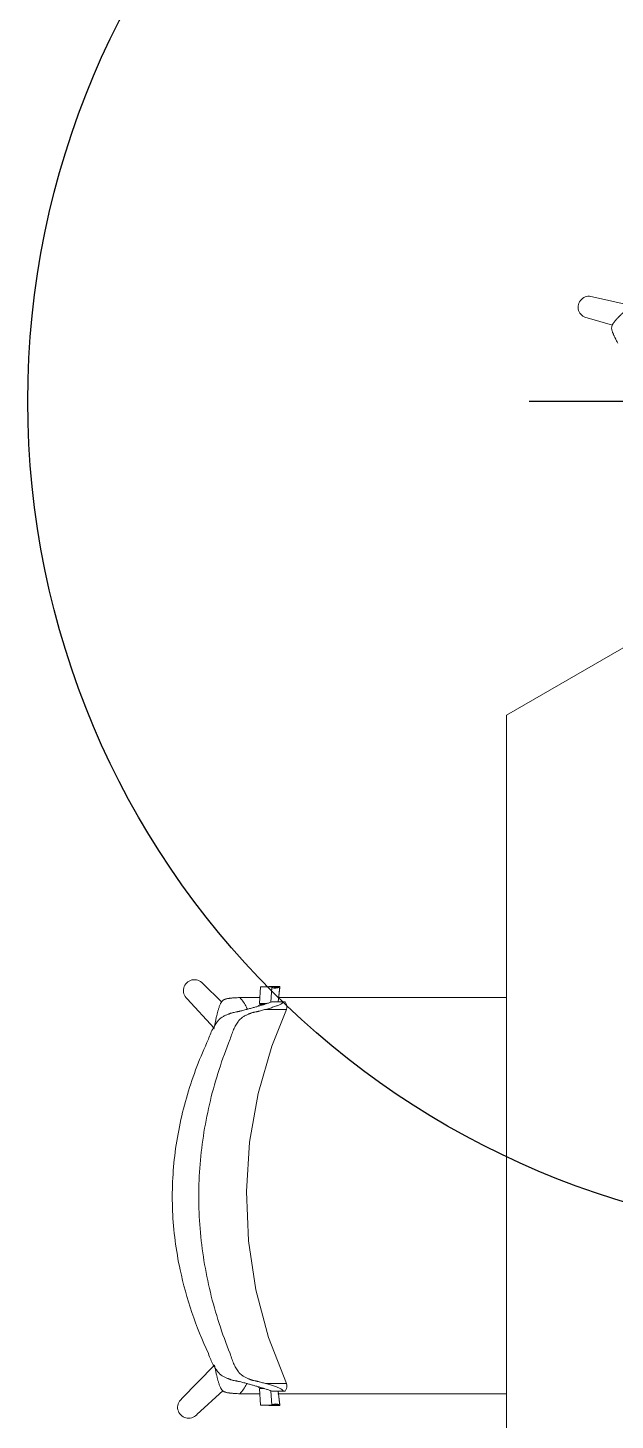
# Model space of a CAD drawing. Header units: millimetres. Extents: x 155920 to 295199, y -4084 to 97293.
# Drawn here: x 169712 to 170414, y 23517 to 25183 of the extents above; entities that cross this region are included whole.
import ezdxf

# ---------------------------------------------------------------- set-up
doc = ezdxf.new("R2010")
doc.units = ezdxf.units.MM
doc.header["$MEASUREMENT"] = 0
doc.layers.add('I-FURN', color=8, linetype='CONTINUOUS', lineweight=9)
doc.layers.add('Social Distancing', color=7, linetype='CONTINUOUS')

msp = doc.modelspace()

# ---------------------------------------------------------------- linework, layer by layer
at = {"layer": 'I-FURN'}
for p, q in [((171280.2, 24935.5), (170284.3, 24360.5)), ((170433.8, 24850.9), (170387.2, 24861.3)), ((170380.8, 24835.9), (170411.4, 24827.3)), ((170284.3, 24360.5), (170284.3, 23210.5)), ((169943.6, 24017.1), (169920.9, 24039.3)), ((169988.8, 24015.4), (169990.1, 24035.3)), ((169990.1, 24035.3), (170003.5, 24035.3)), ((170013.2, 24035.6), (169999.8, 24035.6)), ((170003.5, 24035.3), (170002.2, 24017)), ((170003.5, 24034.4), (170002.3, 24017)), ((170011, 24017.5), (170013.2, 24035.6)), ((170011.1, 24017.5), (170013.2, 24034.7)), ((169902.1, 24021.1), (169934.4, 23985.9)), ((169997.6, 24015.4), (169988.8, 24015.4)), ((169994.7, 24014.4), (169988.8, 24014.4)), ((170017.4, 24017.5), (170003.7, 24017.5)), ((170019.4, 24017.5), (170020.5, 24016)), ((170020.5, 24016), (170021.3, 24014.2)), ((170021.3, 24014.2), (170021.6, 24012.7)), ((170021.6, 24012.7), (170021.6, 24010.5)), ((170003.5, 23964.5), (170021, 24008.4)), ((170021.6, 24010.5), (170021, 24008.4)), ((169987.1, 23907.7), (170003.5, 23964.5)), ((169976.9, 23849.4), (169987.1, 23907.7)), ((169973.1, 23790.4), (169976.9, 23849.4)), ((169975.6, 23731.3), (169973.1, 23790.4)), ((169984.6, 23672.9), (169975.6, 23731.3)), ((169999.7, 23615.8), (169984.6, 23672.9)), ((170021, 23560.6), (169999.7, 23615.8)), ((169934.9, 23582.7), (169895.4, 23542.1)), ((169913.7, 23523.4), (169945.2, 23552.3)), ((169988.8, 23555.5), (169991.8, 23555.5)), ((169990.1, 23534.7), (169988.8, 23554.6)), ((169988.8, 23554.6), (169994.7, 23554.6)), ((170002.3, 23552), (170003.5, 23534.7)), ((170017.4, 23551.5), (170003.7, 23551.5)), ((170013.2, 23534.3), (170011.1, 23551.5)), ((170013.2, 23535.3), (170011.2, 23551.5)), ((170019.4, 23551.5), (170020.5, 23553)), ((170020.5, 23553), (170021.3, 23554.8)), ((170021.6, 23558.5), (170021, 23560.6)), ((170021.3, 23554.8), (170021.6, 23556.3)), ((170021.6, 23556.3), (170021.6, 23558.5)), ((170003.5, 23534.7), (169990.1, 23534.7)), ((169999.9, 23534.3), (170013.2, 23534.3))]:
    msp.add_line(p, q, dxfattribs=at)
for centre, start, end in [((170383.2, 24848.8), 71.9896, 259.6059), ((169910.9, 24030.8), 40.3941, 228.0104), ((169903.9, 23532.1), 130.4176, 318.0338)]:
    msp.add_arc(centre, 13.1, start, end, dxfattribs=at)
for centre, start_param, end_param in [((169994.4, 24052.1), 3.380441, 3.464082), ((170007.8, 24052.1), 2.884586, 3.464082), ((170007.8, 24051.2), 2.884586, 3.464082), ((169994.5, 23517.8), 5.960696, 6.044337), ((170007.8, 23518.8), 5.960696, 6.540192), ((170007.8, 23517.8), 5.960696, 6.540192)]:
    msp.add_ellipse(centre, major_axis=(0, 17.4), ratio=0.978487, start_param=start_param, end_param=end_param, dxfattribs=at)
for points, knots in [([(170417.5, 24805.7), (170417.1, 24806.7), (170416.3, 24808.1), (170415.4, 24809.9), (170414.9, 24810.9), (170414.6, 24811.6), (170414.2, 24812.3), (170413.8, 24813.2), (170413.3, 24814.4), (170412.7, 24815.5), (170412.4, 24816.3), (170412.2, 24816.8), (170412, 24817.1), (170411.9, 24817.5), (170411.7, 24818), (170411.3, 24818.8), (170410.9, 24819.9), (170410.5, 24821.3), (170410.3, 24822.6), (170410.2, 24823.9), (170410.4, 24825.4), (170410.8, 24826.7), (170411.2, 24827.7), (170411.6, 24828.4), (170412, 24829.1), (170412.6, 24830), (170413.5, 24831.2), (170414.6, 24832.6), (170415.8, 24834), (170417.1, 24835.3), (170418.2, 24836.5), (170419.4, 24837.6), (170420.6, 24838.9), (170421.9, 24840.2), (170423.8, 24841.9), (170427.1, 24845), (170429.9, 24847.6), (170431.7, 24849.2)], [0, 0, 0, 0, 0.0625, 0.09375, 0.109375, 0.125, 0.140625, 0.15625, 0.1875, 0.21875, 0.234375, 0.242188, 0.25, 0.257812, 0.265625, 0.28125, 0.3125, 0.34375, 0.375, 0.40625, 0.4375, 0.46875, 0.484375, 0.5, 0.515625, 0.53125, 0.5625, 0.59375, 0.625, 0.65625, 0.6875, 0.71875, 0.75, 0.78125, 0.8125, 0.875, 1, 1, 1, 1]), ([(169927.6, 23972.6), (169928.5, 23975.2), (169930.4, 23979.9), (169932.8, 23985), (169934.9, 23988.6), (169936.5, 23991.1), (169937.8, 23993), (169938.8, 23994.2), (169939.3, 23994.8), (169939.7, 23995.3), (169940.2, 23995.8), (169940.7, 23996.4), (169941.7, 23997.3), (169943.1, 23998.5), (169944.8, 23999.6), (169946.6, 24000.5), (169948.2, 24001.3), (169949.9, 24001.9), (169951.2, 24002.5), (169952.1, 24002.8), (169952.7, 24003), (169953, 24003.2), (169953.4, 24003.4), (169953.9, 24003.6), (169954.7, 24003.9), (169955.9, 24004.2), (169957.3, 24004.6), (169959, 24004.9), (169960.7, 24005.2), (169962.4, 24005.5), (169963.7, 24005.8), (169965, 24006.1), (169966.7, 24006.6), (169969.6, 24007.4), (169973.6, 24008.4), (169978.1, 24009.6), (169982.4, 24010.8), (169986.5, 24011.9), (169990.2, 24013), (169993.6, 24014), (169995.7, 24014.7), (169996.6, 24015.1)], [0, 0, 0, 0, 0.035714, 0.071429, 0.089286, 0.107143, 0.125, 0.133929, 0.138393, 0.142857, 0.147321, 0.151786, 0.160714, 0.178571, 0.196429, 0.214286, 0.232143, 0.25, 0.267857, 0.276786, 0.28125, 0.285714, 0.290179, 0.294643, 0.303571, 0.321429, 0.339286, 0.357143, 0.392857, 0.410714, 0.428571, 0.446429, 0.464286, 0.5, 0.571429, 0.642857, 0.714286, 0.785714, 0.857143, 0.928571, 1, 1, 1, 1]), ([(169934.8, 23988.5), (169935.3, 23990.9), (169936.1, 23994.6), (169937.2, 23999.1), (169937.8, 24001.5), (169938.2, 24003.4), (169938.7, 24005), (169939.1, 24006.6), (169939.5, 24008.2), (169940.1, 24009.9), (169940.7, 24011.7), (169941.3, 24013.4), (169941.9, 24014.7), (169942.4, 24015.7), (169942.8, 24016.4), (169943.2, 24017), (169943.9, 24017.9), (169944.8, 24018.9), (169946, 24019.8), (169947.2, 24020.4), (169948.4, 24020.9), (169949.8, 24021.2), (169951, 24021.4), (169951.8, 24021.5), (169952.4, 24021.6), (169952.7, 24021.6), (169953.1, 24021.7), (169953.7, 24021.8), (169954.5, 24021.8), (169955.8, 24022), (169957, 24022.1), (169958, 24022.1), (169958.8, 24022.2), (169959.6, 24022.2), (169960.7, 24022.3), (169962.7, 24022.4), (169964.3, 24022.5), (169965.4, 24022.6)], [0, 0, 0, 0, 0.125, 0.1875, 0.21875, 0.25, 0.28125, 0.3125, 0.34375, 0.375, 0.40625, 0.4375, 0.46875, 0.484375, 0.5, 0.515625, 0.53125, 0.5625, 0.59375, 0.625, 0.65625, 0.6875, 0.71875, 0.734375, 0.742188, 0.75, 0.757812, 0.765625, 0.78125, 0.8125, 0.84375, 0.859375, 0.875, 0.890625, 0.90625, 0.9375, 1, 1, 1, 1]), ([(169974.4, 24008.6), (169974, 24009.4), (169972.7, 24012.2), (169969.8, 24016.9), (169967, 24020.7), (169965.4, 24022.6)], [0.93303317, 0.93303317, 0.93303317, 0.93303317, 0.94444444, 0.97222222, 1, 1, 1, 1]), ([(170010.9, 24022.8), (170011.4, 24022.8), (170016.9, 24022.8), (170027.7, 24022.8), (170043.1, 24022.8), (170058.2, 24022.8), (170070.7, 24022.8), (170080.7, 24022.8), (170088.4, 24022.8), (170096.1, 24022.8), (170106.2, 24022.8), (170118.6, 24022.8), (170131.1, 24022.8), (170141.1, 24022.8), (170148.6, 24022.8), (170156.2, 24022.8), (170166.2, 24022.8), (170178.5, 24022.8), (170190.9, 24022.8), (170200.9, 24022.8), (170208.5, 24022.8), (170216.2, 24022.8), (170226.3, 24022.8), (170238.9, 24022.8), (170254, 24022.8), (170269.3, 24022.8), (170279.5, 24022.8), (170284.6, 24022.8), (170284.6, 24022.8)], [-0.896036, -0.896036, -0.896036, -0.896036, -0.8928571, -0.8571429, -0.8214286, -0.7857143, -0.75, -0.7321429, -0.7142857, -0.6964286, -0.6785714, -0.6428571, -0.6071429, -0.5892857, -0.5714286, -0.5535714, -0.5357143, -0.5, -0.4642857, -0.4464286, -0.4285714, -0.4107143, -0.3928571, -0.3571429, -0.3214286, -0.2857143, -0.25, -0.2496035, -0.2496035, -0.2496035, -0.2496035]), ([(170017.7, 24017.5), (170018.1, 24017.5), (170018.9, 24017.5), (170019.5, 24017.5), (170019.4, 24017.5), (170018.7, 24017.5), (170017.9, 24017.5), (170017.4, 24017.5)], [0.4162183, 0.4162183, 0.4162183, 0.4162183, 0.5, 0.625, 0.75, 0.875, 1, 1, 1, 1]), ([(169996.1, 24008.4), (169994.5, 24007.9), (169992.1, 24007.3), (169989.3, 24006.5), (169987.8, 24006.1), (169986.6, 24005.8), (169985.4, 24005.5), (169983.9, 24005.2), (169982.5, 24005), (169981, 24004.7), (169979.8, 24004.4), (169978.8, 24004), (169978, 24003.7), (169977.5, 24003.5), (169977.2, 24003.3), (169976.8, 24003.2), (169976.4, 24003), (169975.5, 24002.6), (169974.2, 24002), (169972.6, 24001.3), (169970.9, 24000.5), (169969.2, 23999.5), (169967.5, 23998.3), (169966.1, 23997.1), (169965.1, 23996.2), (169964.6, 23995.6), (169964.2, 23995.1), (169963.8, 23994.6), (169963.3, 23994), (169962.5, 23992.8), (169961.2, 23990.9), (169959.8, 23988.4), (169958, 23984.8), (169955.9, 23979.8), (169954.4, 23975.1), (169953.7, 23972.6)], [0, 0, 0, 0, 0.125, 0.1875, 0.21875, 0.25, 0.28125, 0.3125, 0.375, 0.40625, 0.4375, 0.46875, 0.484375, 0.492188, 0.5, 0.507812, 0.515625, 0.53125, 0.5625, 0.59375, 0.625, 0.65625, 0.6875, 0.71875, 0.734375, 0.742188, 0.75, 0.757812, 0.765625, 0.78125, 0.8125, 0.84375, 0.875, 0.9375, 1, 1, 1, 1]), ([(169996.1, 24008.4), (169999.1, 24008.4), (170004.4, 24008.4), (170010.8, 24008.4), (170015.6, 24008.4), (170018.2, 24008.4), (170019.7, 24008.4), (170020.1, 24008.4), (170020.4, 24008.4)], [0, 0, 0, 0, 0.1111111, 0.2222222, 0.3333333, 0.4444444, 0.5, 0.5555556, 0.5555556, 0.5555556, 0.5555556]), ([(169927.6, 23596.4), (169920.2, 23612.4), (169907, 23645.3), (169891.2, 23702.2), (169882.7, 23766.7), (169885.9, 23837.7), (169898.4, 23895.5), (169913.5, 23940.2), (169922.7, 23961.9), (169927.6, 23972.6)], [-1, -1, -1, -1, -0.863636, -0.727273, -0.545455, -0.363636, -0.181818, -0.090909, 0, 0, 0, 0]), ([(169953.7, 23972.6), (169948.8, 23960.7), (169940, 23936.5), (169926, 23887), (169915.6, 23823.3), (169915.6, 23745.8), (169926, 23682.1), (169940, 23632.5), (169948.8, 23608.3), (169953.7, 23596.4)], [-1, -1, -1, -1, -0.9, -0.8, -0.6, -0.4, -0.2, -0.1, 0, 0, 0, 0]), ([(169996.6, 23553.9), (169994.7, 23554.6), (169991.5, 23555.7), (169986.5, 23557.1), (169982.4, 23558.2), (169978.1, 23559.4), (169973.6, 23560.6), (169969.6, 23561.7), (169966.3, 23562.5), (169964.1, 23563.1), (169962.4, 23563.5), (169960.7, 23563.8), (169959, 23564.1), (169957.3, 23564.4), (169955.9, 23564.8), (169954.7, 23565.1), (169953.9, 23565.5), (169953.4, 23565.7), (169953, 23565.8), (169952.7, 23566), (169952.1, 23566.2), (169951.2, 23566.6), (169949.9, 23567.1), (169948.2, 23567.7), (169946.6, 23568.5), (169944.8, 23569.4), (169943.1, 23570.5), (169941.7, 23571.7), (169940.7, 23572.7), (169940.2, 23573.2), (169939.7, 23573.7), (169939.3, 23574.2), (169938.8, 23574.8), (169937.8, 23576.1), (169936.5, 23577.9), (169934.9, 23580.4), (169932.8, 23584), (169930.4, 23589.1), (169928.5, 23593.8), (169927.6, 23596.4)], [0, 0, 0, 0, 0.142857, 0.214286, 0.285714, 0.357143, 0.428571, 0.5, 0.535714, 0.571429, 0.589286, 0.607143, 0.642857, 0.660714, 0.678571, 0.696429, 0.705357, 0.709821, 0.714286, 0.71875, 0.723214, 0.732143, 0.75, 0.767857, 0.785714, 0.803571, 0.821429, 0.839286, 0.848214, 0.852679, 0.857143, 0.861607, 0.866071, 0.875, 0.892857, 0.910714, 0.928571, 0.964286, 1, 1, 1, 1]), ([(169953.7, 23596.4), (169954.4, 23593.9), (169955.9, 23589.2), (169958, 23584.2), (169959.8, 23580.6), (169961.2, 23578.1), (169962.5, 23576.3), (169963.3, 23575), (169963.8, 23574.4), (169964.2, 23573.9), (169964.6, 23573.4), (169965.1, 23572.8), (169966.1, 23571.9), (169967.5, 23570.7), (169969.2, 23569.5), (169970.9, 23568.5), (169972.6, 23567.7), (169974.2, 23567), (169975.5, 23566.4), (169976.4, 23566), (169976.8, 23565.8), (169977.2, 23565.7), (169977.5, 23565.5), (169978, 23565.3), (169978.8, 23565), (169979.8, 23564.6), (169981, 23564.3), (169982.5, 23564), (169983.9, 23563.8), (169985.4, 23563.5), (169986.6, 23563.2), (169987.8, 23562.9), (169989.3, 23562.5), (169992.1, 23561.7), (169994.5, 23561.1), (169996.1, 23560.6)], [0, 0, 0, 0, 0.0625, 0.125, 0.15625, 0.1875, 0.21875, 0.234375, 0.242188, 0.25, 0.257812, 0.265625, 0.28125, 0.3125, 0.34375, 0.375, 0.40625, 0.4375, 0.46875, 0.484375, 0.492188, 0.5, 0.507812, 0.515625, 0.53125, 0.5625, 0.59375, 0.625, 0.6875, 0.71875, 0.75, 0.78125, 0.8125, 0.875, 1, 1, 1, 1]), ([(169965.4, 23548.3), (169964.3, 23548.4), (169962.7, 23548.5), (169960.7, 23548.6), (169959.6, 23548.7), (169958.8, 23548.7), (169958, 23548.8), (169957, 23548.9), (169955.8, 23549), (169954.5, 23549.1), (169953.7, 23549.2), (169953.1, 23549.2), (169952.7, 23549.3), (169952.4, 23549.3), (169951.8, 23549.4), (169951, 23549.5), (169949.8, 23549.7), (169948.4, 23550.1), (169947.2, 23550.5), (169946, 23551.1), (169944.8, 23552), (169943.9, 23553), (169943.2, 23553.9), (169942.8, 23554.5), (169942.4, 23555.2), (169941.9, 23556.2), (169941.3, 23557.5), (169940.7, 23559.2), (169940.1, 23561), (169939.5, 23562.7), (169939.1, 23564.3), (169938.7, 23565.9), (169938.2, 23567.5), (169937.8, 23569.4), (169937.2, 23571.8), (169936.1, 23576.3), (169935.3, 23580), (169934.8, 23582.4)], [0, 0, 0, 0, 0.0625, 0.09375, 0.109375, 0.125, 0.140625, 0.15625, 0.1875, 0.21875, 0.234375, 0.242188, 0.25, 0.257812, 0.265625, 0.28125, 0.3125, 0.34375, 0.375, 0.40625, 0.4375, 0.46875, 0.484375, 0.5, 0.515625, 0.53125, 0.5625, 0.59375, 0.625, 0.65625, 0.6875, 0.71875, 0.75, 0.78125, 0.8125, 0.875, 1, 1, 1, 1]), ([(169965.4, 23548.3), (169967, 23550.2), (169969.8, 23554), (169972.4, 23558.3), (169973.6, 23560.6), (169973.7, 23561)], [0, 0, 0, 0, 0.02777778, 0.05555556, 0.06066679, 0.06066679, 0.06066679, 0.06066679]), ([(170020.4, 23560.6), (170020.1, 23560.6), (170019.4, 23560.6), (170017.5, 23560.6), (170013.6, 23560.6), (170006.3, 23560.6), (169999.8, 23560.6), (169996.1, 23560.6)], [0.4444444, 0.4444444, 0.4444444, 0.4444444, 0.5138889, 0.5833333, 0.7222222, 0.8611111, 1, 1, 1, 1]), ([(170284.6, 23548.1), (170284.5, 23548.1), (170281.9, 23548.1), (170276.8, 23548.1), (170269.2, 23548.1), (170261.5, 23548.1), (170251.5, 23548.1), (170239, 23548.1), (170226.5, 23548.1), (170216.5, 23548.1), (170208.9, 23548.1), (170201.2, 23548.1), (170191.1, 23548.1), (170178.6, 23548.1), (170163.7, 23548.1), (170148.5, 23548.1), (170133.4, 23548.1), (170118.5, 23548.1), (170106, 23548.1), (170096, 23548.1), (170088.4, 23548.1), (170080.8, 23548.1), (170070.9, 23548.1), (170058.7, 23548.1), (170046.3, 23548.1), (170036.2, 23548.1), (170028.5, 23548.1), (170020.7, 23548.1), (170014.8, 23548.1), (170011.5, 23548.1), (170010.8, 23548.1)], [-0.7508218, -0.7508218, -0.7508218, -0.7508218, -0.75, -0.7321429, -0.7142857, -0.6964286, -0.6785714, -0.6428571, -0.6071429, -0.5892857, -0.5714286, -0.5535714, -0.5357143, -0.5, -0.4642857, -0.4285714, -0.3928571, -0.3571429, -0.3214286, -0.3035714, -0.2857143, -0.2678571, -0.25, -0.2142857, -0.1785714, -0.1607143, -0.1428571, -0.125, -0.1071429, -0.1022726, -0.1022726, -0.1022726, -0.1022726]), ([(170017.4, 23551.5), (170017.9, 23551.5), (170018.7, 23551.5), (170019.4, 23551.5), (170019.5, 23551.5), (170018.9, 23551.5), (170018.1, 23551.5), (170017.7, 23551.5)], [0, 0, 0, 0, 0.125, 0.25, 0.375, 0.5, 0.5828112, 0.5828112, 0.5828112, 0.5828112])]:
    msp.add_open_spline(points, degree=3, knots=knots, dxfattribs=at)
for points in [[(169965.4, 24022.6), (169966, 24022.6), (169967.3, 24022.7), (169968.6, 24022.8), (169969.3, 24022.8)], [(169969.3, 24022.8), (169975.4, 24022.8), (169981.7, 24022.8), (169988.2, 24022.8)], [(169988, 24013.3), (169987.7, 24012.9), (169987.5, 24012.6), (169987.2, 24012.2)], [(170017.4, 24017.5), (170017.2, 24017.1), (170016.5, 24016.2), (170014.3, 24014.7), (170011.1, 24013.2), (170006.9, 24011.7), (170001.9, 24010), (169998.1, 24008.9), (169996.1, 24008.4)], [(169996.6, 24015.1), (169997.9, 24015.5), (170000.4, 24016.3), (170002.7, 24017.1), (170003.7, 24017.5)], [(169934.1, 23984.9), (169934.4, 23986.1), (169934.6, 23987.3), (169934.8, 23988.5)], [(169934.8, 23988.5), (169934.6, 23987.3), (169934.4, 23986.1), (169934.1, 23984.9)], [(169969.3, 23548.1), (169968.6, 23548.2), (169967.3, 23548.2), (169966, 23548.3), (169965.4, 23548.3)], [(169988.2, 23548.1), (169981.7, 23548.1), (169975.4, 23548.1), (169969.3, 23548.1)], [(169987.2, 23556.8), (169987.5, 23556.4), (169987.7, 23556), (169988, 23555.7)], [(169996.1, 23560.6), (169998.1, 23560.1), (170001.9, 23559), (170006.9, 23557.3), (170011.1, 23555.8), (170014.3, 23554.3), (170016.5, 23552.8), (170017.2, 23551.9), (170017.4, 23551.5)], [(170003.7, 23551.5), (170002.7, 23551.9), (170000.4, 23552.7), (169997.9, 23553.5), (169996.6, 23553.9)]]:
    msp.add_open_spline(points, degree=3, dxfattribs=at)
at = {"layer": 'Social Distancing'}
msp.add_line((170311.5, 24736.3), (171111.5, 24736.3), dxfattribs=at)
msp.add_line((170311.5, 24736.3), (171111.5, 24736.3), dxfattribs=at)
msp.add_circle((170711.5, 24736.3), 1000, dxfattribs=at)
msp.add_circle((170711.5, 24736.3), 1000, dxfattribs=at)

doc.saveas('drawing.dxf')
